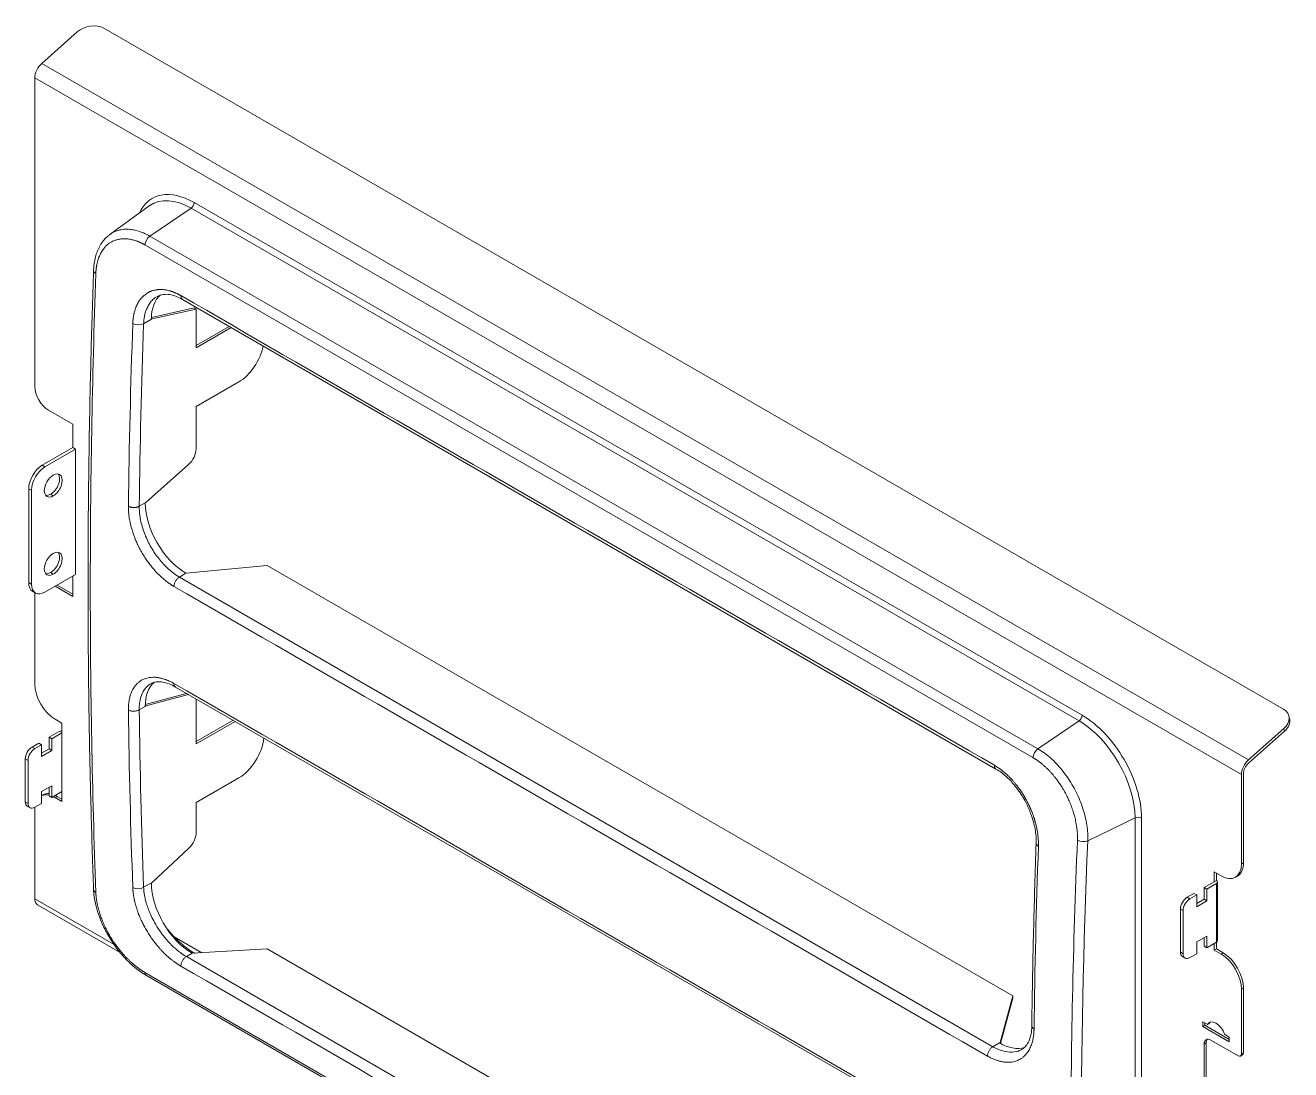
# Model space of a CAD drawing. Header units: millimetres. Extents: x 1920 to 4820, y 310 to 2320.
# Drawn here: x 2597.2 to 2729.2, y 1469.9 to 1578.9 of the extents above; entities that cross this region are included whole.
import ezdxf

# ---------------------------------------------------------------- set-up
doc = ezdxf.new("R2010")
doc.units = ezdxf.units.MM
doc.layers.add('core', color=7, linetype='Continuous', lineweight=20)

msp = doc.modelspace()

# ---------------------------------------------------------------- linework, layer by layer
at = {"layer": 'core'}
for p, q in [((2602.58, 1578.171), (2598.884, 1574.894)), ((2728.397, 1507.531), (2605.36, 1578.566)), ((2598.884, 1574.894), (2724.749, 1502.225)), ((2598.15, 1541.175), (2598.15, 1573.366)), ((2724.015, 1500.698), (2598.15, 1573.366)), ((2614.767, 1560.369), (2707.398, 1506.889)), ((2610.067, 1560.024), (2605.977, 1557.039)), ((2614.444, 1559.776), (2610.154, 1556.866)), ((2707.075, 1506.296), (2614.444, 1559.776)), ((2610.154, 1556.866), (2702.785, 1503.385)), ((2609.639, 1555.952), (2702.27, 1502.472)), ((2613.561, 1550.264), (2698.414, 1501.274)), ((2614.767, 1549.381), (2610.316, 1548.392)), ((2610.383, 1548.237), (2614.979, 1549.258)), ((2614.979, 1549.258), (2614.767, 1549.381)), ((2614.979, 1545.216), (2614.979, 1549.258)), ((2610.312, 1548.197), (2609.501, 1547.728)), ((2610.312, 1548.197), (2610.383, 1548.237)), ((2610.383, 1548.237), (2610.313, 1548.278)), ((2618.429, 1547.453), (2614.979, 1545.461)), ((2618.641, 1547.331), (2614.979, 1545.216)), ((2619.434, 1541.665), (2614.979, 1539.093)), ((2614.979, 1534.682), (2614.979, 1539.093)), ((2602.11, 1537.256), (2599.564, 1538.725)), ((2602.11, 1537.256), (2602.11, 1534.806)), ((2598.928, 1532.969), (2602.11, 1534.806)), ((2599.211, 1532.806), (2602.393, 1534.643)), ((2602.11, 1534.806), (2602.393, 1534.643)), ((2602.393, 1534.643), (2602.393, 1521.579)), ((2598.928, 1532.969), (2599.211, 1532.806)), ((2614.195, 1533.047), (2609.747, 1529.091)), ((2597.796, 1530.356), (2597.514, 1530.52)), ((2597.514, 1520.722), (2597.514, 1530.52)), ((2597.796, 1530.356), (2597.796, 1520.558)), ((2600.08, 1529.776), (2599.798, 1529.94)), ((2609.044, 1528.685), (2609.676, 1529.05)), ((2609.747, 1529.091), (2609.676, 1529.05)), ((2613.919, 1521.701), (2622.404, 1522.518)), ((2700.186, 1477.611), (2622.404, 1522.518)), ((2597.514, 1520.722), (2597.796, 1520.558)), ((2599.211, 1519.742), (2602.393, 1521.579)), ((2600.08, 1521.612), (2599.798, 1521.775)), ((2602.11, 1521.416), (2602.11, 1519.293)), ((2613.919, 1521.701), (2613.234, 1521.306)), ((2613.234, 1521.306), (2698.087, 1472.316)), ((2597.928, 1519.806), (2598.211, 1519.643)), ((2598.15, 1510.148), (2598.15, 1519.678)), ((2602.11, 1519.293), (2600.271, 1520.354)), ((2602.11, 1519.538), (2600.484, 1520.477)), ((2613.983, 1509.164), (2609.68, 1508.023)), ((2609.747, 1507.862), (2614.195, 1509.042)), ((2612.834, 1509.836), (2697.687, 1460.846)), ((2614.195, 1509.042), (2613.983, 1509.164)), ((2609.676, 1507.821), (2609.044, 1507.456)), ((2609.747, 1507.862), (2609.676, 1507.902)), ((2609.676, 1507.821), (2609.747, 1507.862)), ((2614.979, 1503.902), (2614.979, 1508.312)), ((2600.978, 1506.065), (2600.271, 1506.474)), ((2600.978, 1506.065), (2600.978, 1505.045)), ((2618.834, 1506.372), (2614.979, 1504.147)), ((2619.046, 1506.249), (2614.979, 1503.902)), ((2702.785, 1503.385), (2707.075, 1506.296)), ((2729.036, 1506.564), (2728.962, 1506.837)), ((2600.625, 1505.167), (2599.635, 1504.596)), ((2600.978, 1505.045), (2599.918, 1504.432)), ((2600.978, 1505.045), (2600.978, 1498.921)), ((2724.749, 1502.225), (2728.445, 1505.503)), ((2728.518, 1505.23), (2724.751, 1501.889)), ((2728.445, 1505.503), (2728.518, 1505.23)), ((2598.574, 1503.983), (2597.867, 1503.575)), ((2597.867, 1503.575), (2598.15, 1503.412)), ((2598.857, 1503.82), (2598.15, 1503.412)), ((2598.574, 1503.983), (2598.857, 1503.82)), ((2598.857, 1502.595), (2598.857, 1503.82)), ((2599.635, 1503.371), (2599.635, 1504.596)), ((2599.635, 1504.596), (2599.918, 1504.432)), ((2599.918, 1503.208), (2599.918, 1504.432)), ((2597.443, 1502.187), (2597.16, 1502.35)), ((2597.16, 1497.86), (2597.16, 1502.35)), ((2597.443, 1502.187), (2597.443, 1497.696)), ((2598.857, 1502.922), (2599.635, 1503.371)), ((2598.857, 1502.595), (2599.918, 1503.208)), ((2599.918, 1503.208), (2599.635, 1503.371)), ((2724.227, 1491.491), (2724.227, 1500.798)), ((2599.918, 1499.533), (2598.857, 1498.921)), ((2599.918, 1499.533), (2599.918, 1498.309)), ((2619.434, 1500.35), (2614.979, 1497.778)), ((2724.015, 1500.698), (2724.015, 1491.368)), ((2598.857, 1498.921), (2598.857, 1497.696)), ((2598.984, 1498.58), (2598.857, 1498.507)), ((2599.635, 1499.37), (2599.635, 1498.472)), ((2599.918, 1498.309), (2599.635, 1498.472)), ((2600.978, 1498.921), (2599.918, 1498.309)), ((2600.484, 1498.431), (2600.271, 1498.309)), ((2600.978, 1497.9), (2600.271, 1498.309)), ((2600.978, 1498.145), (2600.484, 1498.431)), ((2600.978, 1498.921), (2600.978, 1497.9)), ((2597.16, 1497.86), (2597.443, 1497.696)), ((2597.367, 1497.402), (2597.65, 1497.239)), ((2598.857, 1497.696), (2598.15, 1497.288)), ((2598.15, 1487.755), (2598.15, 1497.084)), ((2614.979, 1494.641), (2614.979, 1497.778)), ((2712.916, 1496.179), (2707.988, 1493.792)), ((2712.916, 1431.676), (2712.916, 1496.179)), ((2713.591, 1496.162), (2713.591, 1431.659)), ((2614.23, 1493.038), (2610.383, 1489.45)), ((2721.187, 1490.552), (2721.894, 1490.144)), ((2721.187, 1489.531), (2721.187, 1490.552)), ((2721.399, 1489.654), (2721.399, 1490.43)), ((2724.015, 1491.368), (2724.227, 1491.491)), ((2609.501, 1488.941), (2610.312, 1489.409)), ((2610.383, 1489.45), (2610.312, 1489.409)), ((2721.187, 1489.531), (2720.126, 1488.919)), ((2720.126, 1487.694), (2720.126, 1488.919)), ((2720.126, 1488.919), (2720.409, 1488.756)), ((2721.399, 1489.327), (2720.409, 1488.756)), ((2721.187, 1489.531), (2721.399, 1489.654)), ((2721.399, 1483.204), (2721.399, 1489.327)), ((2721.516, 1483.367), (2721.516, 1489.491)), ((2723.394, 1489.995), (2723.606, 1490.118)), ((2598.15, 1487.755), (2606.441, 1482.968)), ((2719.065, 1488.307), (2718.358, 1487.898)), ((2718.358, 1487.898), (2718.641, 1487.735)), ((2719.348, 1488.143), (2718.641, 1487.735)), ((2719.065, 1488.307), (2719.348, 1488.143)), ((2719.348, 1486.919), (2719.348, 1488.143)), ((2720.126, 1487.694), (2719.348, 1487.245)), ((2720.126, 1487.694), (2720.409, 1487.531)), ((2720.409, 1487.531), (2720.409, 1488.756)), ((2598.44, 1487.114), (2607.07, 1482.132)), ((2717.651, 1482.183), (2717.651, 1486.674)), ((2717.934, 1486.51), (2717.651, 1486.674)), ((2717.934, 1486.51), (2717.934, 1482.02)), ((2720.409, 1487.531), (2719.348, 1486.919)), ((2615.572, 1482.118), (2612.692, 1483.781)), ((2719.348, 1483.244), (2720.409, 1483.857)), ((2720.126, 1483.693), (2720.126, 1482.795)), ((2720.409, 1483.857), (2720.409, 1482.632)), ((2614.555, 1482.06), (2622.404, 1482.51)), ((2700.186, 1437.602), (2622.404, 1482.51)), ((2719.348, 1483.244), (2719.348, 1482.02)), ((2720.409, 1482.632), (2720.126, 1482.795)), ((2721.399, 1483.204), (2720.409, 1482.632)), ((2721.187, 1482.387), (2721.187, 1483.081)), ((2721.399, 1482.51), (2721.187, 1482.387)), ((2721.187, 1482.387), (2721.894, 1481.979)), ((2721.399, 1482.51), (2721.399, 1483.204)), ((2721.399, 1482.51), (2722.106, 1482.101)), ((2614.555, 1482.06), (2613.961, 1481.718)), ((2613.961, 1481.718), (2698.814, 1432.728)), ((2717.651, 1482.183), (2717.934, 1482.02)), ((2717.858, 1481.725), (2718.141, 1481.562)), ((2719.348, 1482.02), (2718.641, 1481.611)), ((2721.894, 1481.979), (2722.106, 1482.101)), ((2702.27, 1426.579), (2609.639, 1480.059)), ((2609.804, 1479.727), (2702.435, 1426.247)), ((2724.227, 1478.427), (2724.015, 1478.305)), ((2724.227, 1471.691), (2724.227, 1478.427)), ((2700.186, 1477.611), (2698.842, 1472.752)), ((2698.881, 1472.65), (2700.186, 1477.366)), ((2700.186, 1477.366), (2700.186, 1477.611)), ((2724.015, 1478.305), (2724.015, 1471.568)), ((2719.985, 1474.426), (2719.985, 1474.916)), ((2719.985, 1474.916), (2720.48, 1474.63)), ((2720.197, 1474.549), (2719.985, 1474.426)), ((2722.742, 1472.834), (2719.985, 1474.426)), ((2720.197, 1474.549), (2720.197, 1474.794)), ((2722.742, 1473.079), (2720.197, 1474.549)), ((2720.692, 1474.753), (2720.48, 1474.63)), ((2722.247, 1473.61), (2722.742, 1473.324)), ((2722.742, 1473.324), (2722.742, 1472.834)), ((2698.087, 1472.316), (2698.771, 1472.712)), ((2698.771, 1472.712), (2698.842, 1472.752)), ((2698.842, 1472.671), (2698.842, 1472.752)), ((2720.338, 1472.712), (2720.126, 1472.589)), ((2720.126, 1447.686), (2720.126, 1472.589)), ((2720.338, 1447.808), (2720.338, 1472.712)), ((2720.833, 1472.997), (2723.662, 1471.364)), ((2723.912, 1471.34), (2724.124, 1471.462)), ((2724.015, 1471.568), (2724.227, 1471.691))]:
    msp.add_line(p, q, dxfattribs=at)
for centre, major_axis, ratio, start_param, end_param in [((2603.994, 1577.354), (1.932, 0.518), 0.7071068, 0.6154797, 2.186276), ((2599.14, 1573.937), (0.7, 1.212), 0.5773503, 1.0471976, 2.3561945), ((2614.767, 1553.218), (4.379, -7.585), 0.5773503, 2.356195, 3.5283768), ((2614.444, 1553.032), (4.13, -7.153), 0.5773503, 2.3561945, 3.1834642), ((2614.414, 1560.165), (-0.25, -0.433), 0.5773503, 0.8726646, 2.3561945), ((2614.444, 1553.032), (4.13, -7.153), 0.5773503, 3.1834642, 3.2034919), ((2610.204, 1556.244), (0.4, 0.693), 0.5773503, 0.8726646, 2.3029472), ((2605.081, 1553.262), (-0.8, 0.028), 0.548331, 0.0028659, 0.8051367), ((2614.555, 1545.747), (-3, 5.196), 0.5773503, 0.0983955, 0.7853982), ((2608.936, 1548.055), (0.8, -0.028), 0.5530343, 3.9468052, 5.5175863), ((3225.584, 1874.043), (-436.007, -755.187), 0.5773503, 5.4565108, 5.4828976), ((2619.434, 1544.686), (-1.85, -3.204), 0.5773503, 0.7853982, 2.1083033), ((2599.564, 1540.358), (-1, 1.732), 0.5773503, 0.7853982, 2.3561945), ((2613.919, 1534.07), (-0.75, -1.299), 0.5773503, 1.0493619, 2.3561945), ((2598.928, 1531.336), (1, 1.732), 0.5773503, 0.7853982, 2.3561945), ((2599.211, 1531.173), (-1, -1.732), 0.5773503, 3.9269908, 5.4977871), ((2600.08, 1530.858), (0.662, 1.147), 0.5773503, 0.7853982, 3.9269908), ((2599.798, 1531.022), (-0.662, -1.147), 0.5773503, 0.7853982, 2.9264429), ((2600.08, 1530.858), (0.662, 1.147), 0.5773503, 3.9269908, 7.0685835), ((2599.798, 1531.022), (-0.662, -1.147), 0.5773503, 0.2151008, 0.7853982), ((2613.919, 1526.6), (-3, 5.196), 0.5773503, 0.7853982, 2.3561945), ((2600.08, 1522.693), (0.662, 1.147), 0.5773503, 0.7853982, 3.9269908), ((2599.798, 1522.857), (-0.662, -1.147), 0.5773503, 0.7853982, 2.9264429), ((2600.08, 1522.693), (0.662, 1.147), 0.5773503, 3.9269908, 7.0685835), ((2598.928, 1521.538), (1, 1.732), 0.5773503, 2.3561945, 3.141593), ((2599.798, 1522.857), (-0.662, -1.147), 0.5773503, 0.2151008, 0.7853982), ((2599.211, 1521.375), (-1, -1.732), 0.5773503, 5.4977871, 7.0685835), ((2600.271, 1508.923), (-1.5, 2.598), 0.5773503, 0.7853982, 2.3561945), ((2613.919, 1505.371), (-3, 5.196), 0.5773503, 0.1051453, 0.7853982), ((3225.648, 1874.055), (-436.053, -755.265), 0.5773503, 5.512678, 5.5390622), ((2613.919, 1507.7), (-0.75, -1.299), 0.5773503, 2.3561945, 2.6295877), ((2727.031, 1506.319), (1.932, 0.518), 0.7071068, 5.3278687, 6.898665), ((2707.044, 1506.684), (0.25, 0.433), 0.5773503, 4.0142572, 5.4977871), ((2707.075, 1499.551), (4.13, -7.153), 0.5773503, 0.7853982, 2.3561945), ((2707.398, 1499.738), (4.379, -7.585), 0.5773503, 0.7853982, 2.356195), ((2727.104, 1506.046), (-1.932, -0.518), 0.7071068, 2.186276, 3.1415903), ((2600.908, 1505.004), (0.4, 0), 0.5773503, 1.3931, 2.3561945), ((2597.867, 1502.759), (0.5, 0.866), 0.5773503, 0.7853982, 2.3561945), ((2619.434, 1503.371), (-1.85, -3.204), 0.5773503, 0.7853982, 2.2411581), ((2598.15, 1502.595), (-0.5, -0.866), 0.5773503, 3.9269908, 5.4977871), ((2702.835, 1502.763), (-0.4, -0.693), 0.5773503, 4.0142573, 5.4445395), ((2725.005, 1501.269), (-0.7, -1.212), 0.5773503, 4.1887902, 5.4977871), ((2724.934, 1501.206), (0.5, 0.866), 0.5773503, 1.0471976, 2.3561945), ((2600.271, 1495.859), (-1.5, 2.598), 0.5773503, 5.8024972, 6.2275206), ((2600.484, 1495.982), (1.5, -2.598), 0.5773503, 2.7677188, 3.1415929), ((2600.271, 1495.859), (-1.5, 2.598), 0.5773503, 5.4977871, 5.58504), ((2600.484, 1495.982), (1.5, -2.598), 0.5773503, 2.3561945, 2.4434473), ((2597.867, 1498.268), (0.5, 0.866), 0.5773503, 2.3561945, 3.141593), ((2598.15, 1498.105), (-0.5, -0.866), 0.5773503, 5.4977871, 7.0685835), ((2600.271, 1495.859), (-1.5, 2.598), 0.5773503, 0.6981453, 0.7853982), ((2713.237, 1495.958), (-0.5, 0), 0.5773503, 3.9269918, 5.4105207), ((2613.919, 1494.029), (-0.75, -1.299), 0.5773503, 1.0838971, 2.3561945), ((2703.405, 1493.513), (-0.8, 0.028), 0.5530352, 6.2772971, 7.0883865), ((2707.474, 1494.146), (0.799, -0.033), 0.5529042, 3.9505458, 5.4341392), ((3373.172, 1783.793), (-492.718, -716.1), 0.6254717, 5.4999398, 5.5908555), ((2721.894, 1492.593), (-1.5, 2.598), 0.5773503, 2.3561945, 3.9269908), ((2722.106, 1492.716), (1.5, -2.598), 0.5773503, 0.0000002, 0.7853982), ((2608.936, 1489.267), (0.799, 0.029), 0.6006819, 3.9054819, 5.4762699), ((2614.555, 1486.959), (-3, 5.196), 0.5773503, 0.7853982, 2.3561945), ((2721.116, 1489.491), (0.4, 0), 0.5773503, 5.4977871, 7.0685835), ((2599.14, 1488.326), (0.7, 1.212), 0.5773503, 2.3561945, 3.1415925), ((2605.081, 1488.759), (-0.799, -0.029), 0.6051767, 0.000524, 0.7637598), ((2718.358, 1487.082), (0.5, 0.866), 0.5773503, 0.7853982, 2.3561945), ((2718.641, 1486.919), (-0.5, -0.866), 0.5773503, 3.9269908, 5.4977871), ((2721.116, 1483.367), (-0.4, 0), 0.5773503, 2.3561945, 3.1415913), ((2614.414, 1481.38), (0.4, 0.693), 0.5773503, 6.2831802, 6.8838909), ((2718.358, 1482.591), (0.5, 0.866), 0.5773503, 2.3561945, 3.141593), ((2718.641, 1482.428), (-0.5, -0.866), 0.5773503, 5.4977871, 7.0685835), ((2721.894, 1479.529), (-1.5, 2.598), 0.5773503, 3.9269908, 5.4977871), ((2722.106, 1479.652), (1.5, -2.598), 0.5773503, 0.7853982, 2.3561945), ((2610.204, 1480.42), (0.4, 0.693), 0.5773503, 2.4094422, 3.1415901), ((2721.363, 1473.649), (0.688, -1.192), 0.5773503, 2.3561945, 3.4948209), ((2721.576, 1473.772), (-0.688, 1.192), 0.5773503, 0.1547164, 0.3532282), ((2721.363, 1473.649), (0.688, -1.192), 0.5773503, 1.2175681, 2.3561945), ((2720.833, 1472.181), (0.5, -0.866), 0.5773503, 2.3561945, 3.9269908), ((2721.045, 1472.303), (-0.5, 0.866), 0.5773503, 0.2137504, 0.7853982), ((2698.771, 1477.611), (-3, 5.196), 0.5773503, 2.3561945, 3.0190214), ((2723.662, 1471.773), (-0.25, 0.433), 0.5773503, 2.3561945, 3.9269908), ((2723.874, 1471.895), (0.25, -0.433), 0.5773503, 0.0000014, 0.7853982)]:
    msp.add_ellipse(centre, major_axis=major_axis, ratio=ratio, start_param=start_param, end_param=end_param, dxfattribs=at)
for points, knots in [([(2605.919, 1556.995), (2605.942, 1557.013), (2606.116, 1557.143), (2606.466, 1557.346), (2607.004, 1557.528), (2607.585, 1557.607), (2608.2, 1557.58), (2608.839, 1557.449), (2609.495, 1557.215), (2609.935, 1556.993), (2610.154, 1556.866)], [0, 0, 0, 0, 0.0210899, 0.1609342, 0.3007785, 0.4406228, 0.5804671, 0.7203114, 0.8601557, 1, 1, 1, 1]), ([(2605.925, 1556.973), (2605.773, 1556.868), (2605.386, 1556.547), (2604.867, 1555.808), (2604.42, 1554.677), (2604.295, 1553.754), (2604.28, 1553.229)], [0, 0, 0, 0, 0.1437313, 0.3929692, 0.6789355, 1, 1, 1, 1]), ([(2604.516, 1552.965), (2604.517, 1552.976), (2604.517, 1552.999), (2604.519, 1553.035), (2604.521, 1553.073), (2604.523, 1553.115), (2604.526, 1553.159), (2604.529, 1553.206), (2604.533, 1553.255), (2604.538, 1553.308), (2604.543, 1553.362), (2604.549, 1553.42), (2604.556, 1553.48), (2604.564, 1553.542), (2604.573, 1553.607), (2604.583, 1553.674), (2604.594, 1553.743), (2604.607, 1553.814), (2604.621, 1553.888), (2604.636, 1553.963), (2604.669, 1554.109), (2604.722, 1554.313), (2604.802, 1554.559), (2604.886, 1554.774), (2604.973, 1554.967), (2605.069, 1555.15), (2605.179, 1555.336), (2605.311, 1555.527), (2605.471, 1555.726), (2605.649, 1555.909), (2605.827, 1556.059), (2605.976, 1556.166), (2606.118, 1556.254), (2606.293, 1556.347), (2606.547, 1556.453), (2606.816, 1556.528), (2607.062, 1556.569), (2607.246, 1556.588), (2607.421, 1556.596), (2607.586, 1556.594), (2607.759, 1556.583), (2607.951, 1556.562), (2608.172, 1556.525), (2608.417, 1556.469), (2608.627, 1556.407), (2608.79, 1556.35), (2608.898, 1556.31), (2608.999, 1556.269), (2609.095, 1556.228), (2609.184, 1556.188), (2609.268, 1556.149), (2609.345, 1556.111), (2609.416, 1556.075), (2609.48, 1556.041), (2609.539, 1556.009), (2609.591, 1555.98), (2609.624, 1555.961), (2609.639, 1555.952)], [0, 0, 0, 0, 0.0036168, 0.0075632, 0.0118393, 0.016445, 0.0213803, 0.0266453, 0.0322398, 0.0381639, 0.0444175, 0.0510006, 0.0579133, 0.0651554, 0.0727269, 0.0806278, 0.0888581, 0.0974176, 0.1063063, 0.1155242, 0.1250713, 0.1605971, 0.1932994, 0.2231803, 0.2502415, 0.2772169, 0.3070547, 0.3397569, 0.3753261, 0.4173874, 0.4522105, 0.4797895, 0.5001201, 0.5283195, 0.5699154, 0.624889, 0.6533603, 0.6800983, 0.7051047, 0.7283811, 0.7499289, 0.7770359, 0.8069181, 0.8395773, 0.8750157, 0.8898677, 0.9039136, 0.9171532, 0.9295863, 0.9412127, 0.9520323, 0.962045, 0.9712505, 0.9796489, 0.9872399, 0.9940237, 1, 1, 1, 1]), ([(2604.282, 1553.29), (2604.23, 1551.807), (2604.09, 1547.514), (2603.906, 1540.439), (2603.764, 1532.086), (2603.697, 1523.783), (2603.706, 1515.532), (2603.79, 1507.334), (2603.95, 1499.189), (2604.13, 1492.999), (2604.253, 1489.521), (2604.282, 1488.729)], [0, 0, 0, 0, 0.0672881, 0.1951362, 0.3229853, 0.450835, 0.5786852, 0.7065359, 0.8343872, 0.962239, 1, 1, 1, 1]), ([(2604.516, 1488.403), (2604.131, 1498.891), (2603.938, 1509.522), (2603.938, 1531.051), (2604.131, 1541.947), (2604.516, 1552.965)], [0, 0, 0, 0, 0.5, 0.5, 1, 1, 1, 1]), ([(2608.37, 1547.756), (2608.371, 1547.768), (2608.372, 1547.793), (2608.373, 1547.83), (2608.375, 1547.866), (2608.377, 1547.903), (2608.379, 1547.939), (2608.382, 1547.975), (2608.384, 1548.011), (2608.387, 1548.046), (2608.39, 1548.081), (2608.393, 1548.116), (2608.396, 1548.15), (2608.399, 1548.184), (2608.403, 1548.218), (2608.407, 1548.252), (2608.411, 1548.286), (2608.419, 1548.354), (2608.433, 1548.456), (2608.456, 1548.589), (2608.481, 1548.719), (2608.52, 1548.89), (2608.578, 1549.099), (2608.658, 1549.339), (2608.748, 1549.568), (2608.829, 1549.746), (2608.897, 1549.88), (2608.948, 1549.974), (2609, 1550.062), (2609.073, 1550.175), (2609.175, 1550.311), (2609.285, 1550.433), (2609.374, 1550.522), (2609.438, 1550.581), (2609.506, 1550.641), (2609.577, 1550.7), (2609.683, 1550.786), (2609.824, 1550.889), (2609.964, 1550.979), (2610.066, 1551.036), (2610.128, 1551.068), (2610.19, 1551.098), (2610.252, 1551.125), (2610.34, 1551.158), (2610.462, 1551.196), (2610.596, 1551.227), (2610.715, 1551.25), (2610.809, 1551.265), (2610.903, 1551.278), (2610.997, 1551.288), (2611.09, 1551.296), (2611.183, 1551.3), (2611.275, 1551.303), (2611.396, 1551.302), (2611.547, 1551.294), (2611.729, 1551.275), (2611.912, 1551.244), (2612.097, 1551.203), (2612.242, 1551.162), (2612.346, 1551.129), (2612.409, 1551.108), (2612.473, 1551.085), (2612.538, 1551.061), (2612.604, 1551.036), (2612.671, 1551.009), (2612.739, 1550.981), (2612.808, 1550.951), (2612.878, 1550.92), (2612.95, 1550.887), (2613.022, 1550.854), (2613.095, 1550.818), (2613.169, 1550.781), (2613.244, 1550.743), (2613.32, 1550.704), (2613.371, 1550.676), (2613.396, 1550.662)], [0, 0, 0, 0, 0.0041892, 0.0083602, 0.012513, 0.0166478, 0.0207648, 0.024864, 0.0289457, 0.03301, 0.037057, 0.0410869, 0.0450998, 0.0490959, 0.0530754, 0.0570384, 0.0609851, 0.0649156, 0.0812393, 0.0974971, 0.1137015, 0.1298651, 0.1622484, 0.196194, 0.2281269, 0.2600467, 0.2754704, 0.2903513, 0.304699, 0.3185241, 0.3481046, 0.3789717, 0.3918369, 0.405115, 0.4188102, 0.4329265, 0.4474675, 0.4816238, 0.5135031, 0.5246902, 0.5356143, 0.5462803, 0.5566933, 0.5668589, 0.5896843, 0.6152689, 0.6298165, 0.6441554, 0.6582897, 0.6722241, 0.6859631, 0.6995117, 0.7128749, 0.726058, 0.7516618, 0.7770499, 0.8022702, 0.8273713, 0.8524027, 0.8607221, 0.8691554, 0.8777044, 0.8863705, 0.8951552, 0.9040602, 0.9130866, 0.922236, 0.9315095, 0.9409085, 0.9504341, 0.9600875, 0.9698697, 0.9797819, 0.989825, 1, 1, 1, 1]), ([(2609.501, 1547.728), (2609.505, 1547.81), (2609.518, 1548.023), (2609.559, 1548.369), (2609.642, 1548.77), (2609.771, 1549.182), (2609.96, 1549.596), (2610.221, 1549.997), (2610.506, 1550.293), (2610.709, 1550.444), (2610.782, 1550.493)], [0, 0, 0, 0, 0.0652093, 0.1719651, 0.2899477, 0.4201792, 0.5646437, 0.7252745, 0.9039729, 1, 1, 1, 1]), ([(2610.96, 1550.581), (2611.139, 1550.683), (2611.531, 1550.819), (2612.197, 1550.801), (2612.884, 1550.612), (2613.342, 1550.389), (2613.562, 1550.264)], [0, 0, 0, 0, 0.2672151, 0.5416688, 0.7861056, 1, 1, 1, 1]), ([(2613.396, 1550.662), (2613.394, 1550.617), (2613.396, 1550.574), (2613.408, 1550.494), (2613.418, 1550.457), (2613.444, 1550.389), (2613.461, 1550.359), (2613.502, 1550.308), (2613.525, 1550.286), (2613.555, 1550.268), (2613.558, 1550.266), (2613.561, 1550.264)], [0, 0, 0, 0, 0.2427038, 0.2427038, 0.4854077, 0.4854077, 0.7281115, 0.7281115, 0.9708154, 0.9708154, 1, 1, 1, 1]), ([(2607.913, 1528.695), (2607.913, 1528.68), (2607.913, 1528.642), (2607.913, 1528.571), (2607.914, 1528.475), (2607.918, 1528.352), (2607.925, 1528.201), (2607.937, 1528.022), (2607.957, 1527.815), (2607.987, 1527.577), (2608.029, 1527.31), (2608.086, 1527.013), (2608.161, 1526.684), (2608.264, 1526.299), (2608.401, 1525.863), (2608.577, 1525.385), (2608.781, 1524.9), (2609.015, 1524.412), (2609.273, 1523.933), (2609.55, 1523.471), (2609.844, 1523.029), (2610.155, 1522.606), (2610.504, 1522.175), (2610.892, 1521.745), (2611.232, 1521.412), (2611.489, 1521.182), (2611.656, 1521.041), (2611.82, 1520.908), (2611.963, 1520.799), (2612.082, 1520.712), (2612.177, 1520.645), (2612.266, 1520.584), (2612.348, 1520.529), (2612.424, 1520.48), (2612.494, 1520.436), (2612.558, 1520.397), (2612.615, 1520.362), (2612.652, 1520.341), (2612.669, 1520.331)], [0, 0, 0, 0, 0.0050745, 0.0130277, 0.0238612, 0.0375763, 0.0541738, 0.0736538, 0.0960143, 0.1212515, 0.1493609, 0.180342, 0.2141954, 0.2509219, 0.2987338, 0.3475637, 0.3974083, 0.4482636, 0.5001303, 0.5499281, 0.5997238, 0.6495192, 0.6993127, 0.7592171, 0.8191166, 0.8423018, 0.8650027, 0.88722, 0.9089542, 0.9224321, 0.9350704, 0.9468686, 0.957826, 0.9679427, 0.9772183, 0.985653, 0.9932468, 1, 1, 1, 1]), ([(2613.234, 1521.306), (2613.018, 1521.431), (2612.451, 1521.809), (2611.566, 1522.614), (2610.656, 1523.755), (2609.908, 1525.044), (2609.363, 1526.409), (2609.086, 1527.646), (2609.04, 1528.386), (2609.045, 1528.685)], [0, 0, 0, 0, 0.0971913, 0.2551971, 0.4122873, 0.5689884, 0.726187, 0.8843957, 1, 1, 1, 1]), ([(2613.234, 1521.306), (2613.197, 1521.285), (2613.161, 1521.26), (2613.088, 1521.201), (2613.053, 1521.168), (2612.985, 1521.097), (2612.952, 1521.058), (2612.89, 1520.975), (2612.862, 1520.932), (2612.809, 1520.841), (2612.786, 1520.795), (2612.745, 1520.7), (2612.727, 1520.653), (2612.698, 1520.558), (2612.688, 1520.511), (2612.673, 1520.419), (2612.669, 1520.374), (2612.669, 1520.331)], [0, 0, 0, 0, 0.125, 0.125, 0.25, 0.25, 0.375, 0.375, 0.5, 0.5, 0.625, 0.625, 0.75, 0.75, 0.875, 0.875, 1, 1, 1, 1]), ([(2612.669, 1510.197), (2612.657, 1510.204), (2612.619, 1510.225), (2612.541, 1510.269), (2612.419, 1510.335), (2612.253, 1510.418), (2612.044, 1510.513), (2611.792, 1510.614), (2611.501, 1510.71), (2611.173, 1510.792), (2610.816, 1510.847), (2610.462, 1510.861), (2610.138, 1510.835), (2609.863, 1510.78), (2609.632, 1510.708), (2609.443, 1510.627), (2609.269, 1510.536), (2609.085, 1510.417), (2608.87, 1510.244), (2608.633, 1509.994), (2608.436, 1509.71), (2608.287, 1509.428), (2608.187, 1509.191), (2608.107, 1508.958), (2608.046, 1508.732), (2608, 1508.518), (2607.967, 1508.318), (2607.944, 1508.134), (2607.929, 1507.968), (2607.92, 1507.822), (2607.915, 1507.696), (2607.913, 1507.593), (2607.913, 1507.512), (2607.913, 1507.466), (2607.913, 1507.447)], [0, 0, 0, 0, 0.0045643, 0.014945, 0.0311456, 0.0531693, 0.0810166, 0.1146812, 0.1541515, 0.1994247, 0.2505036, 0.3054129, 0.3549649, 0.3991535, 0.4379747, 0.4714282, 0.4995136, 0.5341857, 0.5789569, 0.6338273, 0.6987944, 0.7384521, 0.7753587, 0.8095176, 0.8409307, 0.869599, 0.8955227, 0.9187015, 0.9391321, 0.9568112, 0.9717375, 0.9839106, 0.9933312, 1, 1, 1, 1]), ([(2609.045, 1507.456), (2609.041, 1507.704), (2609.075, 1508.33), (2609.315, 1509.202), (2609.758, 1509.838), (2610.113, 1510.103), (2610.25, 1510.181)], [0, 0, 0, 0, 0.194476, 0.5103046, 0.8241201, 1, 1, 1, 1]), ([(2610.233, 1510.172), (2610.414, 1510.279), (2610.8, 1510.407), (2611.462, 1510.385), (2612.144, 1510.192), (2612.608, 1509.965), (2612.834, 1509.836)], [0, 0, 0, 0, 0.2898668, 0.5530939, 0.7900225, 1, 1, 1, 1]), ([(2612.669, 1510.197), (2612.669, 1510.155), (2612.673, 1510.115), (2612.688, 1510.04), (2612.698, 1510.005), (2612.727, 1509.943), (2612.745, 1509.916), (2612.786, 1509.869), (2612.809, 1509.85), (2612.834, 1509.836)], [0, 0, 0, 0, 0.2510907, 0.2510907, 0.5021813, 0.5021813, 0.753272, 0.753272, 1, 1, 1, 1]), ([(2609.044, 1507.456), (2609.007, 1507.434), (2608.967, 1507.414), (2608.88, 1507.38), (2608.833, 1507.365), (2608.737, 1507.34), (2608.686, 1507.331), (2608.584, 1507.318), (2608.531, 1507.315), (2608.426, 1507.314), (2608.374, 1507.316), (2608.271, 1507.327), (2608.221, 1507.336), (2608.124, 1507.359), (2608.078, 1507.373), (2607.991, 1507.406), (2607.95, 1507.425), (2607.913, 1507.447)], [0, 0, 0, 0, 0.125, 0.125, 0.25, 0.25, 0.375, 0.375, 0.5, 0.5, 0.625, 0.625, 0.75, 0.75, 0.875, 0.875, 1, 1, 1, 1]), ([(2702.27, 1502.472), (2702.279, 1502.466), (2702.299, 1502.455), (2702.33, 1502.437), (2702.363, 1502.417), (2702.399, 1502.395), (2702.437, 1502.372), (2702.477, 1502.346), (2702.52, 1502.319), (2702.566, 1502.289), (2702.614, 1502.258), (2702.664, 1502.224), (2702.717, 1502.188), (2702.771, 1502.149), (2702.829, 1502.108), (2702.888, 1502.065), (2702.95, 1502.018), (2703.014, 1501.969), (2703.081, 1501.917), (2703.149, 1501.863), (2703.284, 1501.752), (2703.475, 1501.587), (2703.713, 1501.365), (2703.926, 1501.151), (2704.123, 1500.941), (2704.317, 1500.723), (2704.518, 1500.483), (2704.73, 1500.212), (2704.962, 1499.896), (2705.188, 1499.561), (2705.388, 1499.24), (2705.538, 1498.983), (2705.67, 1498.741), (2705.82, 1498.451), (2706.014, 1498.043), (2706.189, 1497.627), (2706.327, 1497.258), (2706.42, 1496.987), (2706.5, 1496.734), (2706.567, 1496.499), (2706.632, 1496.258), (2706.695, 1495.995), (2706.758, 1495.696), (2706.815, 1495.37), (2706.853, 1495.093), (2706.877, 1494.875), (2706.89, 1494.728), (2706.9, 1494.59), (2706.907, 1494.464), (2706.911, 1494.347), (2706.914, 1494.24), (2706.914, 1494.143), (2706.914, 1494.056), (2706.913, 1493.979), (2706.911, 1493.911), (2706.909, 1493.868), (2706.909, 1493.849)], [0, 0, 0, 0, 0.0036836, 0.0076889, 0.0120159, 0.0166646, 0.0216349, 0.026927, 0.0325407, 0.0384759, 0.0447328, 0.0513113, 0.0582112, 0.0654327, 0.0729757, 0.08084, 0.0890258, 0.0975329, 0.1063613, 0.1155109, 0.1249818, 0.1604374, 0.1931023, 0.2229786, 0.2500682, 0.2773974, 0.3073447, 0.3399128, 0.3751047, 0.4175997, 0.4525668, 0.4799977, 0.4998867, 0.5284655, 0.5700643, 0.624669, 0.6533429, 0.6801876, 0.7052042, 0.728394, 0.7497581, 0.7768121, 0.8066906, 0.8393954, 0.8749287, 0.8911788, 0.9064537, 0.9207528, 0.9340761, 0.9464234, 0.9577943, 0.9681888, 0.9776067, 0.9860479, 0.9935124, 1, 1, 1, 1]), ([(2698.404, 1501.28), (2698.404, 1501.28), (2698.404, 1501.28), (2698.378, 1501.297), (2698.355, 1501.318), (2698.314, 1501.369), (2698.297, 1501.399), (2698.271, 1501.467), (2698.261, 1501.504), (2698.249, 1501.584), (2698.247, 1501.628), (2698.249, 1501.673)], [0, 0, 0, 0, 0.0000007, 0.0000007, 0.2500005, 0.2500005, 0.5000004, 0.5000004, 0.7500002, 0.7500002, 1, 1, 1, 1]), ([(2702.84, 1493.214), (2702.84, 1493.228), (2702.841, 1493.257), (2702.842, 1493.303), (2702.843, 1493.353), (2702.843, 1493.408), (2702.843, 1493.466), (2702.843, 1493.529), (2702.842, 1493.597), (2702.84, 1493.668), (2702.838, 1493.745), (2702.833, 1493.859), (2702.824, 1494.005), (2702.81, 1494.172), (2702.794, 1494.316), (2702.779, 1494.441), (2702.758, 1494.588), (2702.732, 1494.752), (2702.7, 1494.929), (2702.659, 1495.14), (2702.603, 1495.394), (2702.544, 1495.631), (2702.5, 1495.796), (2702.473, 1495.892), (2702.449, 1495.977), (2702.426, 1496.054), (2702.405, 1496.122), (2702.383, 1496.193), (2702.353, 1496.283), (2702.315, 1496.394), (2702.265, 1496.532), (2702.208, 1496.684), (2702.152, 1496.823), (2702.101, 1496.943), (2702.061, 1497.039), (2702.022, 1497.128), (2701.985, 1497.211), (2701.95, 1497.288), (2701.917, 1497.359), (2701.887, 1497.424), (2701.84, 1497.522), (2701.771, 1497.667), (2701.67, 1497.871), (2701.58, 1498.045), (2701.509, 1498.178), (2701.465, 1498.257), (2701.423, 1498.332), (2701.384, 1498.401), (2701.346, 1498.465), (2701.311, 1498.523), (2701.267, 1498.595), (2701.211, 1498.684), (2701.15, 1498.778), (2701.094, 1498.862), (2701.047, 1498.932), (2701, 1499), (2700.952, 1499.069), (2700.901, 1499.14), (2700.846, 1499.218), (2700.786, 1499.301), (2700.72, 1499.389), (2700.65, 1499.483), (2700.574, 1499.581), (2700.492, 1499.685), (2700.405, 1499.793), (2700.309, 1499.909), (2700.21, 1500.025), (2700.113, 1500.134), (2700.03, 1500.226), (2699.959, 1500.301), (2699.878, 1500.387), (2699.78, 1500.486), (2699.661, 1500.601), (2699.541, 1500.712), (2699.435, 1500.807), (2699.306, 1500.917), (2699.182, 1501.018), (2699.052, 1501.119), (2698.957, 1501.19), (2698.866, 1501.258), (2698.775, 1501.323), (2698.68, 1501.389), (2698.589, 1501.452), (2698.5, 1501.511), (2698.414, 1501.568), (2698.331, 1501.621), (2698.276, 1501.656), (2698.249, 1501.673)], [0, 0, 0, 0, 0.0046858, 0.0098174, 0.0153949, 0.0214182, 0.0278874, 0.0348027, 0.042164, 0.0499716, 0.0582255, 0.0669259, 0.0871118, 0.1047842, 0.1199417, 0.1325836, 0.1437467, 0.1655238, 0.1834142, 0.1982163, 0.229942, 0.2606542, 0.270284, 0.2799116, 0.2895371, 0.2961246, 0.3030017, 0.3101682, 0.3176241, 0.3300615, 0.3439624, 0.3593248, 0.3761458, 0.3864839, 0.3962192, 0.4053526, 0.4138848, 0.4218163, 0.4291477, 0.4358795, 0.4420121, 0.4597408, 0.48098, 0.5057401, 0.5147644, 0.523271, 0.5312594, 0.5387291, 0.5456795, 0.5521103, 0.5580213, 0.569268, 0.581776, 0.5897672, 0.5977537, 0.6057356, 0.6133369, 0.6216616, 0.6307102, 0.640483, 0.6509805, 0.6622032, 0.6741517, 0.6868267, 0.700229, 0.7143593, 0.7306881, 0.7449828, 0.7572418, 0.767464, 0.7756485, 0.7924924, 0.8092755, 0.8259968, 0.8426553, 0.8535469, 0.8789176, 0.8933148, 0.9060785, 0.9172101, 0.9301849, 0.9427751, 0.9549821, 0.9668068, 0.9782506, 0.9893146, 1, 1, 1, 1]), ([(2698.414, 1501.274), (2698.602, 1501.165), (2698.956, 1500.932), (2699.59, 1500.416), (2700.228, 1499.759), (2700.805, 1499.007), (2701.265, 1498.293), (2701.713, 1497.465), (2702.075, 1496.598), (2702.336, 1495.76), (2702.502, 1495.033), (2702.604, 1494.258), (2702.615, 1493.752), (2702.604, 1493.495)], [0, 0, 0, 0, 0.0822003, 0.1570077, 0.2840528, 0.3809567, 0.451977, 0.5427542, 0.6645806, 0.7371115, 0.8172463, 0.9049049, 1, 1, 1, 1]), ([(2702.606, 1493.541), (2702.554, 1492.061), (2702.414, 1487.776), (2702.255, 1481.419), (2702.175, 1476.556), (2702.148, 1474.48)], [0, 0, 0, 0, 0.2314849, 0.6712814, 1, 1, 1, 1]), ([(2706.909, 1493.849), (2706.45, 1482.873), (2706.22, 1471.998), (2706.22, 1450.47), (2706.45, 1439.817), (2706.909, 1429.286)], [0, 0, 0, 0, 0.5, 0.5, 1, 1, 1, 1]), ([(2608.37, 1488.914), (2608.371, 1488.901), (2608.372, 1488.873), (2608.375, 1488.828), (2608.377, 1488.78), (2608.381, 1488.728), (2608.385, 1488.672), (2608.389, 1488.611), (2608.395, 1488.546), (2608.402, 1488.478), (2608.409, 1488.404), (2608.422, 1488.294), (2608.441, 1488.154), (2608.466, 1487.994), (2608.491, 1487.855), (2608.515, 1487.735), (2608.545, 1487.594), (2608.582, 1487.436), (2608.625, 1487.265), (2608.68, 1487.062), (2608.752, 1486.818), (2608.826, 1486.589), (2608.881, 1486.429), (2608.913, 1486.337), (2608.943, 1486.255), (2608.97, 1486.181), (2608.995, 1486.115), (2609.022, 1486.047), (2609.057, 1485.96), (2609.102, 1485.853), (2609.16, 1485.72), (2609.226, 1485.573), (2609.29, 1485.439), (2609.348, 1485.322), (2609.394, 1485.23), (2609.438, 1485.144), (2609.48, 1485.064), (2609.519, 1484.989), (2609.555, 1484.92), (2609.589, 1484.857), (2609.641, 1484.762), (2609.719, 1484.622), (2609.83, 1484.425), (2609.93, 1484.256), (2610.008, 1484.127), (2610.056, 1484.05), (2610.102, 1483.978), (2610.146, 1483.911), (2610.186, 1483.849), (2610.225, 1483.792), (2610.272, 1483.723), (2610.332, 1483.636), (2610.398, 1483.545), (2610.458, 1483.463), (2610.508, 1483.395), (2610.559, 1483.329), (2610.61, 1483.262), (2610.664, 1483.192), (2610.723, 1483.117), (2610.787, 1483.036), (2610.856, 1482.95), (2610.931, 1482.859), (2611.012, 1482.763), (2611.098, 1482.662), (2611.189, 1482.557), (2611.29, 1482.443), (2611.394, 1482.33), (2611.495, 1482.223), (2611.582, 1482.133), (2611.655, 1482.06), (2611.74, 1481.976), (2611.841, 1481.879), (2611.964, 1481.766), (2612.087, 1481.657), (2612.196, 1481.563), (2612.328, 1481.455), (2612.454, 1481.355), (2612.586, 1481.256), (2612.682, 1481.185), (2612.775, 1481.119), (2612.867, 1481.054), (2612.962, 1480.988), (2613.055, 1480.926), (2613.144, 1480.867), (2613.231, 1480.811), (2613.315, 1480.757), (2613.369, 1480.723), (2613.396, 1480.706)], [0, 0, 0, 0, 0.0046858, 0.0098174, 0.0153949, 0.0214182, 0.0278874, 0.0348027, 0.042164, 0.0499716, 0.0582255, 0.0669259, 0.0871118, 0.1047842, 0.1199417, 0.1325836, 0.1437467, 0.1655238, 0.1834142, 0.1982163, 0.229942, 0.2606542, 0.270284, 0.2799116, 0.2895371, 0.2961246, 0.3030016, 0.3101682, 0.3176241, 0.3300615, 0.3439624, 0.3593248, 0.3761458, 0.3864838, 0.3962192, 0.4053526, 0.4138848, 0.4218163, 0.4291477, 0.4358795, 0.4420121, 0.4597408, 0.4809799, 0.5057401, 0.5147644, 0.523271, 0.5312594, 0.538729, 0.5456794, 0.5521103, 0.5580213, 0.5692679, 0.581776, 0.5897672, 0.5977537, 0.6057355, 0.6133368, 0.6216616, 0.6307102, 0.640483, 0.6509805, 0.6622031, 0.6741517, 0.6868267, 0.700229, 0.7143593, 0.7306881, 0.7449828, 0.7572418, 0.767464, 0.7756485, 0.7924923, 0.8092755, 0.8259968, 0.8426553, 0.8535469, 0.8789176, 0.8933148, 0.9060784, 0.9172101, 0.9301848, 0.9427751, 0.9549821, 0.9668068, 0.9782506, 0.9893146, 1, 1, 1, 1]), ([(2613.961, 1481.718), (2613.754, 1481.838), (2613.242, 1482.174), (2612.475, 1482.83), (2611.73, 1483.648), (2611.13, 1484.456), (2610.657, 1485.225), (2610.292, 1485.938), (2610.017, 1486.587), (2609.817, 1487.17), (2609.676, 1487.689), (2609.583, 1488.148), (2609.526, 1488.557), (2609.507, 1488.813), (2609.501, 1488.937), (2609.501, 1488.941)], [0, 0, 0, 0, 0.0932178, 0.2289646, 0.348838, 0.4550642, 0.550006, 0.6353521, 0.7120728, 0.7810754, 0.8432823, 0.8996404, 0.9503571, 0.998655, 1, 1, 1, 1]), ([(2604.28, 1488.788), (2604.288, 1488.518), (2604.338, 1487.93), (2604.53, 1486.946), (2604.884, 1485.815), (2605.432, 1484.559), (2606.204, 1483.225), (2607.21, 1481.885), (2608.214, 1480.871), (2609.101, 1480.167), (2609.566, 1479.865), (2609.804, 1479.727)], [0, 0, 0, 0, 0.0843992, 0.1803035, 0.2877258, 0.4067019, 0.5372902, 0.6795722, 0.833651, 0.9153189, 1, 1, 1, 1]), ([(2609.639, 1480.059), (2609.629, 1480.065), (2609.61, 1480.076), (2609.579, 1480.094), (2609.546, 1480.114), (2609.51, 1480.136), (2609.472, 1480.159), (2609.431, 1480.184), (2609.388, 1480.212), (2609.342, 1480.241), (2609.294, 1480.272), (2609.243, 1480.306), (2609.19, 1480.342), (2609.134, 1480.38), (2609.076, 1480.421), (2609.016, 1480.464), (2608.953, 1480.51), (2608.888, 1480.558), (2608.82, 1480.609), (2608.751, 1480.663), (2608.613, 1480.772), (2608.417, 1480.935), (2608.172, 1481.153), (2607.951, 1481.362), (2607.745, 1481.567), (2607.543, 1481.779), (2607.331, 1482.013), (2607.106, 1482.277), (2606.858, 1482.584), (2606.615, 1482.908), (2606.397, 1483.22), (2606.233, 1483.469), (2606.087, 1483.702), (2605.92, 1483.982), (2605.701, 1484.376), (2605.501, 1484.777), (2605.339, 1485.133), (2605.228, 1485.394), (2605.132, 1485.637), (2605.048, 1485.862), (2604.968, 1486.094), (2604.886, 1486.347), (2604.803, 1486.634), (2604.722, 1486.946), (2604.664, 1487.212), (2604.625, 1487.421), (2604.601, 1487.562), (2604.581, 1487.693), (2604.565, 1487.815), (2604.552, 1487.927), (2604.541, 1488.029), (2604.533, 1488.121), (2604.527, 1488.204), (2604.522, 1488.279), (2604.519, 1488.344), (2604.517, 1488.384), (2604.516, 1488.403)], [0, 0, 0, 0, 0.0036836, 0.0076889, 0.0120159, 0.0166646, 0.0216349, 0.026927, 0.0325407, 0.0384759, 0.0447328, 0.0513113, 0.0582112, 0.0654327, 0.0729757, 0.08084, 0.0890258, 0.0975329, 0.1063613, 0.1155109, 0.1249818, 0.1604374, 0.1931023, 0.2229786, 0.2500682, 0.2773974, 0.3073447, 0.3399128, 0.3751047, 0.4175997, 0.4525668, 0.4799977, 0.4998867, 0.5284655, 0.5700643, 0.624669, 0.6533429, 0.6801876, 0.7052042, 0.728394, 0.7497581, 0.7768121, 0.8066906, 0.8393954, 0.8749287, 0.8911788, 0.9064537, 0.9207528, 0.9340761, 0.9464234, 0.9577943, 0.9681888, 0.9776067, 0.9860479, 0.9935124, 1, 1, 1, 1]), ([(2614.866, 1482.043), (2614.753, 1482.107), (2614.422, 1482.306), (2613.868, 1482.696), (2613.216, 1483.246), (2612.594, 1483.861), (2612.202, 1484.31), (2612.018, 1484.535)], [0, 0, 0, 0, 0.116714, 0.3405235, 0.5649445, 0.7899796, 1, 1, 1, 1]), ([(2613.961, 1481.718), (2613.923, 1481.696), (2613.885, 1481.669), (2613.81, 1481.608), (2613.774, 1481.574), (2613.703, 1481.499), (2613.67, 1481.458), (2613.607, 1481.371), (2613.578, 1481.326), (2613.525, 1481.231), (2613.502, 1481.183), (2613.461, 1481.085), (2613.444, 1481.035), (2613.418, 1480.937), (2613.408, 1480.889), (2613.396, 1480.795), (2613.394, 1480.749), (2613.396, 1480.706)], [0, 0, 0, 0, 0.125, 0.125, 0.25, 0.25, 0.375, 0.375, 0.5, 0.5, 0.625, 0.625, 0.75, 0.75, 0.875, 0.875, 1, 1, 1, 1]), ([(2702.148, 1474.48), (2702.144, 1474.173), (2702.092, 1473.611), (2701.884, 1472.906), (2701.552, 1472.362), (2701.254, 1472.114), (2701.085, 1472.018)], [0, 0, 0, 0, 0.2544532, 0.5051048, 0.7532323, 1, 1, 1, 1]), ([(2702.148, 1474.48), (2702.148, 1474.479), (2702.148, 1474.478), (2702.148, 1474.447), (2702.153, 1474.417), (2702.174, 1474.359), (2702.189, 1474.33), (2702.229, 1474.274), (2702.254, 1474.248), (2702.312, 1474.198), (2702.346, 1474.174), (2702.383, 1474.153)], [0, 0, 0, 0, 0.008919, 0.008919, 0.2566892, 0.2566892, 0.5044595, 0.5044595, 0.7522297, 0.7522297, 1, 1, 1, 1]), ([(2697.521, 1471.341), (2697.533, 1471.335), (2697.571, 1471.313), (2697.649, 1471.269), (2697.771, 1471.204), (2697.937, 1471.121), (2698.147, 1471.026), (2698.399, 1470.926), (2698.691, 1470.83), (2699.021, 1470.749), (2699.379, 1470.695), (2699.736, 1470.683), (2700.063, 1470.71), (2700.341, 1470.767), (2700.575, 1470.841), (2700.768, 1470.923), (2700.944, 1471.016), (2701.133, 1471.137), (2701.352, 1471.313), (2701.596, 1471.567), (2701.801, 1471.856), (2701.957, 1472.142), (2702.064, 1472.383), (2702.149, 1472.62), (2702.217, 1472.848), (2702.268, 1473.065), (2702.307, 1473.269), (2702.334, 1473.455), (2702.354, 1473.624), (2702.366, 1473.772), (2702.374, 1473.9), (2702.379, 1474.005), (2702.381, 1474.087), (2702.382, 1474.134), (2702.383, 1474.153)], [0, 0, 0, 0, 0.0045643, 0.0149449, 0.0311454, 0.0531692, 0.0810164, 0.1146811, 0.1541514, 0.1994246, 0.2505036, 0.3054123, 0.354964, 0.3991525, 0.4379738, 0.4714276, 0.4995136, 0.5341936, 0.5789674, 0.6338352, 0.6987944, 0.7384534, 0.7753612, 0.809521, 0.8409348, 0.8696035, 0.8955275, 0.9187062, 0.9391366, 0.9568153, 0.9717409, 0.9839131, 0.9933325, 1, 1, 1, 1]), ([(2697.521, 1471.341), (2697.522, 1471.384), (2697.525, 1471.429), (2697.54, 1471.521), (2697.551, 1471.568), (2697.58, 1471.663), (2697.597, 1471.711), (2697.639, 1471.805), (2697.662, 1471.852), (2697.715, 1471.942), (2697.743, 1471.985), (2697.805, 1472.068), (2697.837, 1472.107), (2697.906, 1472.179), (2697.941, 1472.211), (2698.013, 1472.27), (2698.05, 1472.295), (2698.087, 1472.316)], [0, 0, 0, 0, 0.125, 0.125, 0.25, 0.25, 0.375, 0.375, 0.5, 0.5, 0.625, 0.625, 0.75, 0.75, 0.875, 0.875, 1, 1, 1, 1]), ([(2701.118, 1472.038), (2701.002, 1471.969), (2700.618, 1471.79), (2699.873, 1471.687), (2698.952, 1471.881), (2698.343, 1472.169), (2698.087, 1472.317)], [0, 0, 0, 0, 0.1460929, 0.4577175, 0.7711541, 1, 1, 1, 1])]:
    msp.add_open_spline(points, degree=3, knots=knots, dxfattribs=at)
for points in [[(2610.893, 1550.561), (2610.917, 1550.575), (2610.941, 1550.588), (2610.965, 1550.601)], [(2698.249, 1501.673), (2669.965, 1518.003), (2641.681, 1534.333), (2613.396, 1550.662)], [(2608.37, 1547.756), (2608.146, 1541.363), (2607.994, 1535.009), (2607.913, 1528.695)], [(2612.669, 1520.331), (2640.953, 1504.001), (2669.237, 1487.671), (2697.521, 1471.341)], [(2697.521, 1461.207), (2669.237, 1477.537), (2640.953, 1493.867), (2612.669, 1510.197)], [(2607.913, 1507.447), (2607.994, 1501.226), (2608.146, 1495.048), (2608.37, 1488.914)], [(2702.785, 1503.385), (2703.005, 1503.259), (2703.443, 1502.974), (2704.087, 1502.458), (2704.708, 1501.861), (2705.297, 1501.193), (2705.845, 1500.463), (2706.346, 1499.681), (2706.791, 1498.859), (2707.174, 1498.009), (2707.489, 1497.145), (2707.733, 1496.277), (2707.901, 1495.419), (2707.991, 1494.584), (2707.998, 1494.05), (2707.988, 1493.792)], [(2702.383, 1474.153), (2702.463, 1480.467), (2702.616, 1486.822), (2702.84, 1493.214)], [(2613.396, 1480.706), (2641.681, 1464.376), (2669.965, 1448.046), (2698.249, 1431.716)]]:
    msp.add_open_spline(points, degree=3, dxfattribs=at)
msp.add_rational_spline([(2609.045, 1528.685), (2608.713, 1528.5), (2608.245, 1528.504), (2607.913, 1528.695)], [1.17160454995, 0.942798385013, 0.942798483351, 1.17160484496], degree=3, dxfattribs=at)

doc.saveas('drawing.dxf')
